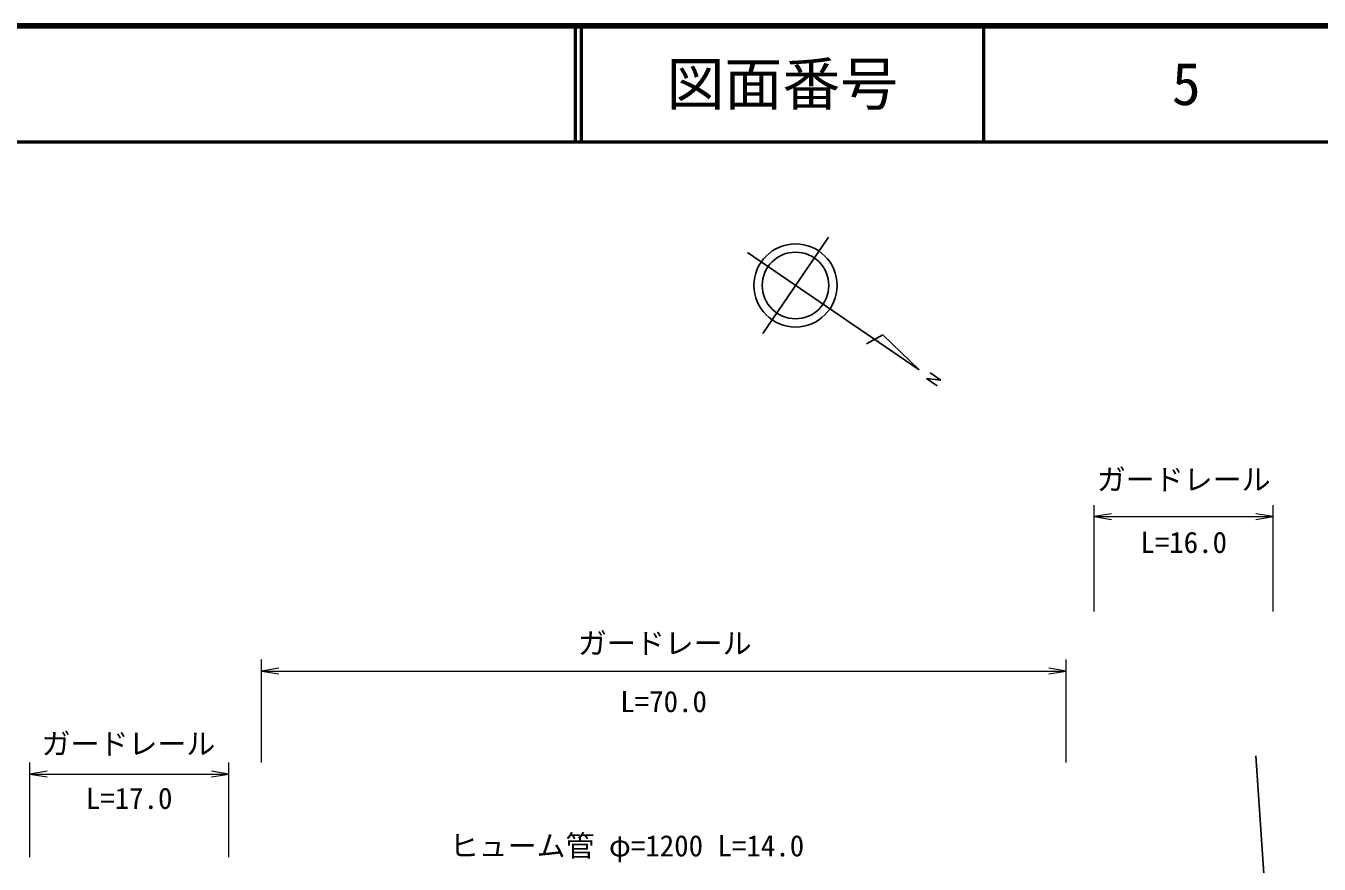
# Model space of a CAD drawing. Units: millimetres, scale not verified. Extents: x 40000 to 680000, y 20000 to 380000.
# Drawn here: x 461308 to 572968, y 307678 to 380000 of the extents above; entities that cross this region are included whole.
import ezdxf
from ezdxf.enums import TextEntityAlignment as Align

# ---------------------------------------------------------------- set-up
doc = ezdxf.new("R2010")
doc.units = ezdxf.units.MM
doc.header["$LTSCALE"] = 1000
for name, color, linetype, lineweight in [('M-BMK-OTRS', 5, 'Continuous', 25), ('M-BMK-SRVR', 3, 'Continuous', 25), ('M-STR-HTXT', 7, 'Continuous', 13), ('M-TTL', 2, 'Continuous', 140), ('M-TTL-LINE', 7, 'Continuous', 50)]:
    doc.layers.add(name, color=color, linetype=linetype, lineweight=lineweight)
doc.layers.add('M-TTL-TXT', color=7, linetype='Continuous')
doc.styles.add('ＭＳ ゴシック', font='')
doc.styles.get('ＭＳ ゴシック').set_extended_font_data('MS Gothic')

# ---------------------------------------------------------------- blocks, each defined once
blk = doc.blocks.new('open_arrow')
at = {"color": 0, "linetype": 'Continuous', "lineweight": -2}
blk.add_lwpolyline([(7.5, 1.25), (0, 0), (7.5, -1.25)], dxfattribs=at)

msp = doc.modelspace()

# ---------------------------------------------------------------- linework, layer by layer
at = {"layer": 'M-BMK-OTRS'}
msp.add_line((569501, 287076), (567505, 317009), dxfattribs=at)
at = {"layer": 'M-BMK-SRVR'}
for p, q in [((524929, 353451), (530594, 361758)), ((538442, 350320), (523608, 360437)), ((535287, 353341), (533884, 352559)), ((538442, 350320), (535287, 353341)), ((540307, 349428), (539064, 349579)), ((539064, 349579), (539987, 348957)), ((539391, 350052), (540307, 349428))]:
    msp.add_line(p, q, dxfattribs=at)
for radius in [3591, 2873]:
    msp.add_circle((527761, 357604), radius, dxfattribs=at)
at = {"layer": 'M-STR-HTXT'}
for p, q in [((553547, 329463), (553547, 338656)), ((569013, 329463), (569013, 338656)), ((553547, 337656), (569013, 337656)), ((481641, 316452), (481641, 325338)), ((551132, 316452), (551132, 325338)), ((481641, 324338), (551132, 324338)), ((461654, 308279), (461654, 316452)), ((478833, 308279), (478833, 316452)), ((461654, 315452), (478833, 315452))]:
    msp.add_line(p, q, dxfattribs=at)
at = {"layer": 'M-TTL'}
msp.add_line((680000, 380000), (40000, 380000), dxfattribs=at)
at = {"layer": 'M-TTL-LINE'}
for p, q in [((508747, 380000), (508747, 370000)), ((509247, 380000), (509247, 370000)), ((543997, 380000), (543997, 370000)), ((40000, 370000), (680000, 370000))]:
    msp.add_line(p, q, dxfattribs=at)

# ---------------------------------------------------------------- block references
at = {"layer": 'M-STR-HTXT', "xscale": 200, "yscale": 200}
for p in [(553547, 337656), (481641, 324338), (461654, 315452)]:
    msp.add_blockref('open_arrow', p, dxfattribs=at)
at = {"layer": 'M-STR-HTXT', "xscale": 200, "yscale": 200, "rotation": 180}
for p in [(569013, 337656), (551132, 324338), (478833, 315452)]:
    msp.add_blockref('open_arrow', p, dxfattribs=at)

# ---------------------------------------------------------------- texts
at = {"layer": 'M-STR-HTXT', "style": 'ＭＳ ゴシック'}
for s, p in [('ガードレール', (561275, 340862)), ('ガードレール', (516471, 326732)), ('ガードレール', (470164, 318064)), ('ヒューム管 φ=1200 L=14.0', (513203, 309261))]:
    msp.add_text(s, height=1833, dxfattribs=at).set_placement(p, align=Align.MIDDLE_CENTER)
for s, p in [('L=16.0', (561275, 333975)), ('L=70.0', (516372, 320241)), ('L=17.0', (470223, 311890))]:
    msp.add_text(s, height=1833, dxfattribs=at).set_placement(p, align=Align.BOTTOM_CENTER)
at = {"layer": 'M-TTL-TXT', "style": 'ＭＳ ゴシック'}
for s, p in [('図面番号', (526622, 375000)), ('5', (561497, 375000))]:
    msp.add_text(s, height=3666, dxfattribs=at).set_placement(p, align=Align.MIDDLE_CENTER)

doc.saveas('drawing.dxf')
